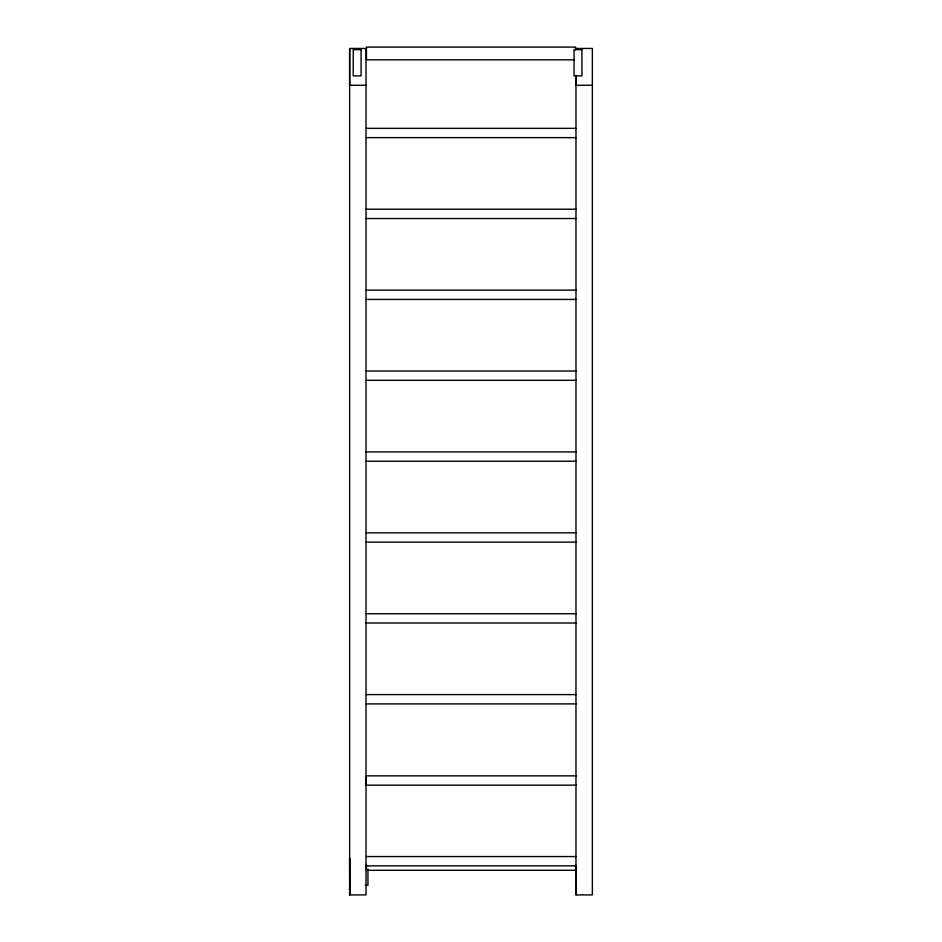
<?xml version="1.0" encoding="UTF-8"?>
<svg xmlns="http://www.w3.org/2000/svg" width="942" height="942" viewBox="0 0 942 942"><rect width="100%" height="100%" fill="white"/><g stroke="black" fill="none" stroke-linecap="round" stroke-linejoin="round"><path stroke-width="1.41" d="M349.647 48.466L349.647 894.9L366.026 894.9L366.026 48.466L349.647 48.466L349.647 85.275L366.026 85.275M575.974 75.372L575.974 85.275L592.353 85.275M575.974 76.384L575.974 894.9L592.353 894.9L592.353 48.466L575.974 48.466M574.102 59.829L366.45 59.829L366.45 47.1L575.562 47.1L575.562 49.926M366.026 128.336L575.974 128.336M366.026 137.638L575.974 137.638M366.026 209.23L575.974 209.23M366.026 218.532L575.974 218.532M366.026 290.124L575.974 290.124M366.026 299.426L575.974 299.426M366.026 371.018L575.974 371.018M366.026 380.321L575.974 380.321M366.026 451.925L575.974 451.925M366.026 461.227L575.974 461.227M366.026 532.819L575.974 532.819M366.026 542.121L575.974 542.121M366.026 613.713L575.974 613.713M366.026 623.015L575.974 623.015M366.026 694.607L575.974 694.607M366.026 703.909L575.974 703.909M576.08 775.843L366.132 775.843L366.132 785.145L576.08 785.145M366.085 856.561L576.021 856.561M366.085 865.863L576.021 865.863M365.331 885.339L367.945 885.339L367.945 869.289M575.986 869.419L575.998 894.9M575.597 864.909L575.597 870.278L366.485 870.278L366.485 864.909M349.647 858.091L349.682 894.9L349.647 858.091M361.092 49.643L353.238 49.643L353.238 75.89L361.092 75.89L361.092 49.643M581.92 49.643L574.067 49.643L574.067 75.89L581.92 75.89L581.92 49.643"/></g></svg>
